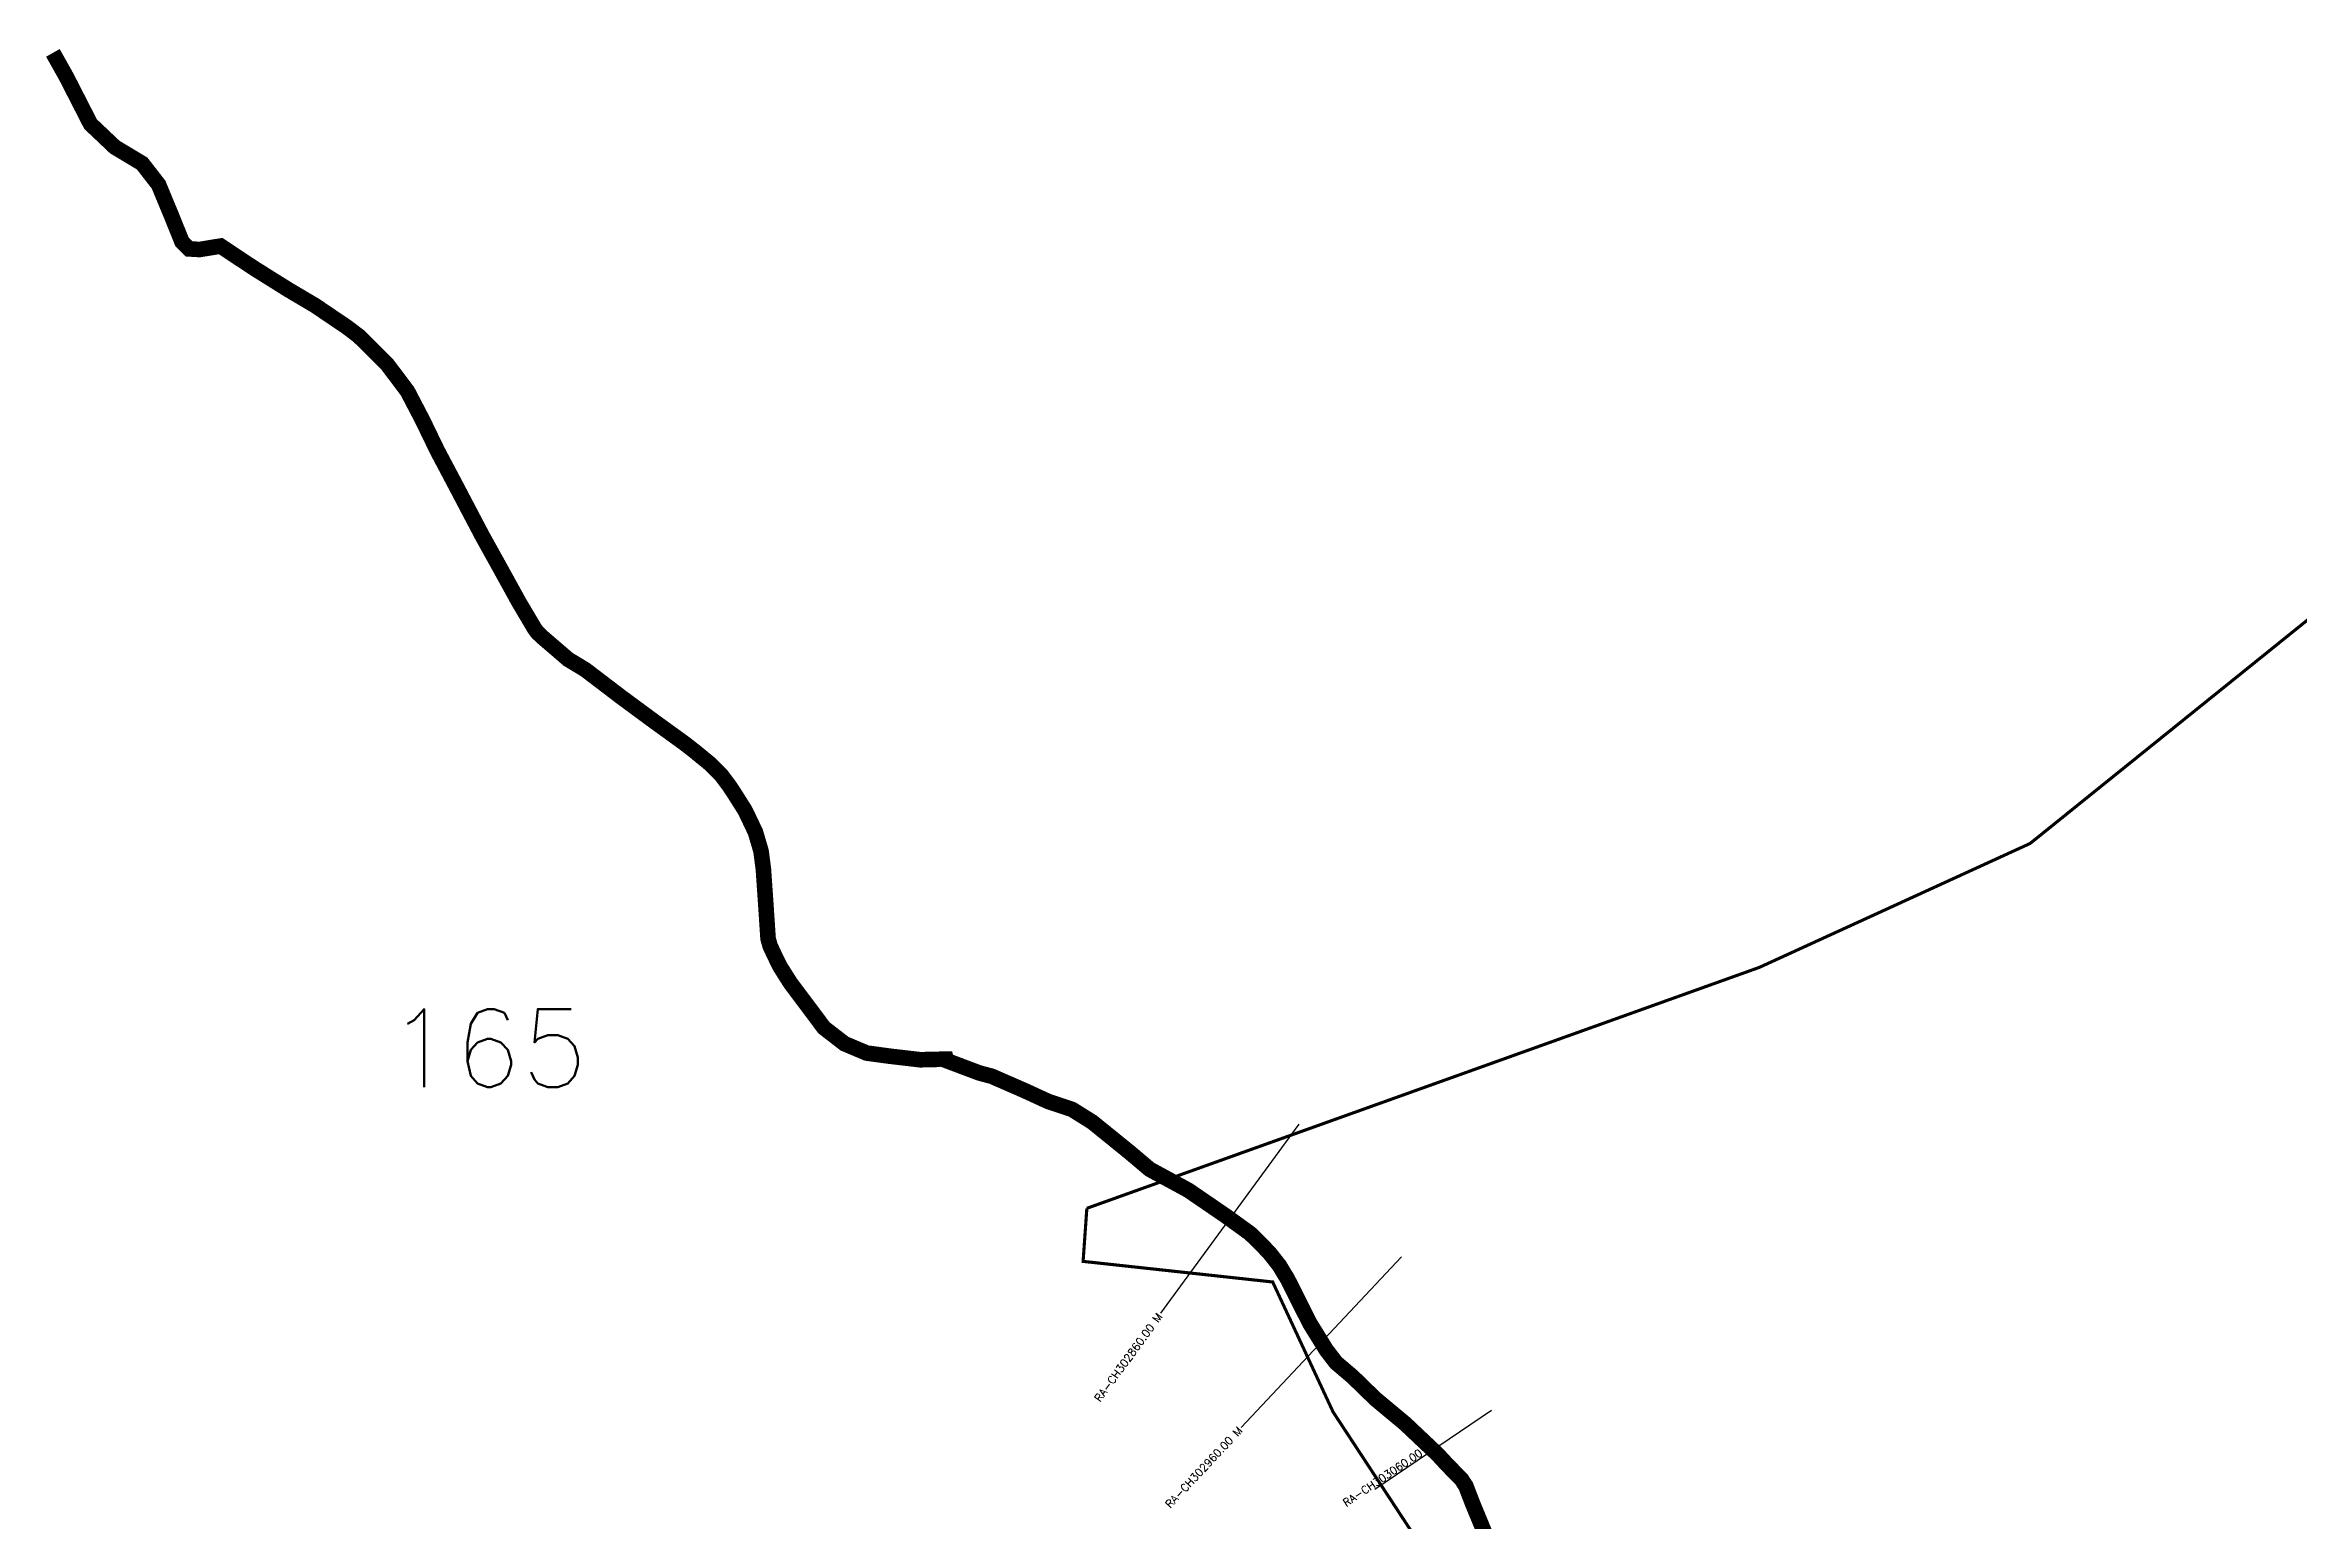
# Model space of a CAD drawing. Header units: metres. Extents: x 283995 to 287027, y 2012771 to 2015601.
# Drawn here: x 283995 to 285439, y 2014656 to 2015601 of the extents above; entities that cross this region are included whole.
import ezdxf
from ezdxf.enums import TextEntityAlignment as Align

# ---------------------------------------------------------------- set-up
doc = ezdxf.new("R2010")
doc.units = ezdxf.units.M
doc.header["$MEASUREMENT"] = 0
for name, color, linetype in [('ARTIFICIALLY PROTECTED', 4, 'Continuous'), ('CS', 134, 'Continuous'), ('CSMark', 6, 'Continuous')]:
    doc.layers.add(name, color=color, linetype=linetype)
doc.styles.get("Standard").update_dxf_attribs({"font": 'simplex.shx'})

msp = doc.modelspace()

# ---------------------------------------------------------------- linework, layer by layer
at = {"color": 6, "const_width": 2, "flags": 128}
for points in [[(284662.7, 2014856), (285093.7, 2015010.4), (285267.2, 2015089.8), (285522.3, 2015295.3)], [(285453, 2013827.1), (285438, 2013753.3), (285364.5, 2013757), (285307.5, 2013976.8), (285297.1, 2014065.7), (285206.6, 2014072.7), (285163.6, 2014016.9), (285116, 2014061.8), (285085.4, 2014115.5), (285055.1, 2014186.9), (284978.7, 2014193.6), (284956.8, 2014253.1), (284999.8, 2014303), (284997.9, 2014391.8), (284891.5, 2014490.7), (284873.4, 2014644.9), (284820.5, 2014725.5), (284781.8, 2014808.8), (284660.3, 2014822), (284662.7, 2014856)]]:
    msp.add_lwpolyline(points, dxfattribs=at)
at = {"layer": 'ARTIFICIALLY PROTECTED', "const_width": 10, "flags": 128}
msp.add_lwpolyline([(284000.1, 2015596.4), (284008.8, 2015580.9), (284024.2, 2015550.8), (284039.8, 2015536), (284057.3, 2015525.5), (284067.8, 2015512), (284076.1, 2015492), (284082.8, 2015475.4), (284087.4, 2015470.8), (284094.1, 2015470.4), (284107.6, 2015472.6), (284129.3, 2015458.2), (284151.2, 2015444.5), (284168.1, 2015434.5), (284188.5, 2015420.7), (284196, 2015415), (284205.4, 2015405.8), (284214.4, 2015396.7), (284227.3, 2015379.6), (284236.9, 2015361.2), (284246.5, 2015341.4), (284257.1, 2015321.4), (284275.4, 2015286.6), (284286.9, 2015265.9), (284298.7, 2015244.5), (284309, 2015227.1), (284310.8, 2015224.8), (284314.1, 2015221.7), (284330.4, 2015207.7), (284341.2, 2015201.2), (284364.7, 2015183.3), (284386.4, 2015167.3), (284404.8, 2015154), (284411.6, 2015148.7), (284421.1, 2015140.9), (284428.4, 2015133.6), (284433.3, 2015127.1), (284437.2, 2015121.2), (284443.8, 2015110.7), (284450.3, 2015097.1), (284453.9, 2015084.9), (284455.4, 2015073.4), (284456.9, 2015051.7), (284458.4, 2015028.9), (284459.7, 2015024.2), (284462.5, 2015018.2), (284464.2, 2015014.7), (284465.9, 2015011.2), (284468.6, 2015006.9), (284472.8, 2015000.3), (284485.7, 2014983.1), (284494.2, 2014971.7), (284507.4, 2014961.5), (284521.6, 2014955.5), (284535.5, 2014953.6), (284555.9, 2014951.2), (284572.6, 2014951.6), (284572.9, 2014950.6), (284593.9, 2014942.7), (284601.8, 2014940.6), (284623.1, 2014931.3), (284638.1, 2014924.4), (284653.2, 2014919.4), (284666, 2014911.4), (284673.7, 2014905.2), (284690.1, 2014891.9), (284703, 2014881), (284727.7, 2014867.6), (284752.1, 2014850.9), (284767.3, 2014839.9), (284774.7, 2014832.7), (284780.2, 2014826.8), (284786.1, 2014819.3), (284791.3, 2014810.7), (284805.6, 2014782.3), (284816.1, 2014765.3), (284822.4, 2014757.1), (284833.1, 2014748), (284847.6, 2014733.9), (284866.8, 2014717.9), (284887.5, 2014698.3), (284893.6, 2014691.7), (284902.8, 2014682.3), (284905.6, 2014678), (284909.9, 2014666.8), (284918.8, 2014645.3)], dxfattribs=at)
at = {"layer": 'CS'}
for p, q in [((284798.5, 2014909.9), (284710, 2014788.8)), ((284864.3, 2014825), (284761.6, 2014715.6)), ((284922, 2014726.4), (284847.2, 2014675.8))]:
    msp.add_line(p, q, dxfattribs=at)

# ---------------------------------------------------------------- texts
at = {"insert": (284214.4, 2014983.7), "char_height": 50, "attachment_point": 1}
msp.add_mtext_dynamic_manual_height_columns('165', width=84.374, gutter_width=1, heights=[74.2], dxfattribs=at)
at = {"layer": 'CSMark'}
for s, rotation, p in [('RA-CH302860.00 M', 53.8418, (284709.4, 2014788)), ('RA-CH302960.00 M', 46.795, (284761, 2014714.9)), ('RA-CH303060.00 M', 34.0844, (284884, 2014704.8))]:
    msp.add_text(s, height=5, rotation=rotation, dxfattribs=at).set_placement(p, align=Align.MIDDLE_RIGHT)

doc.saveas('drawing.dxf')
